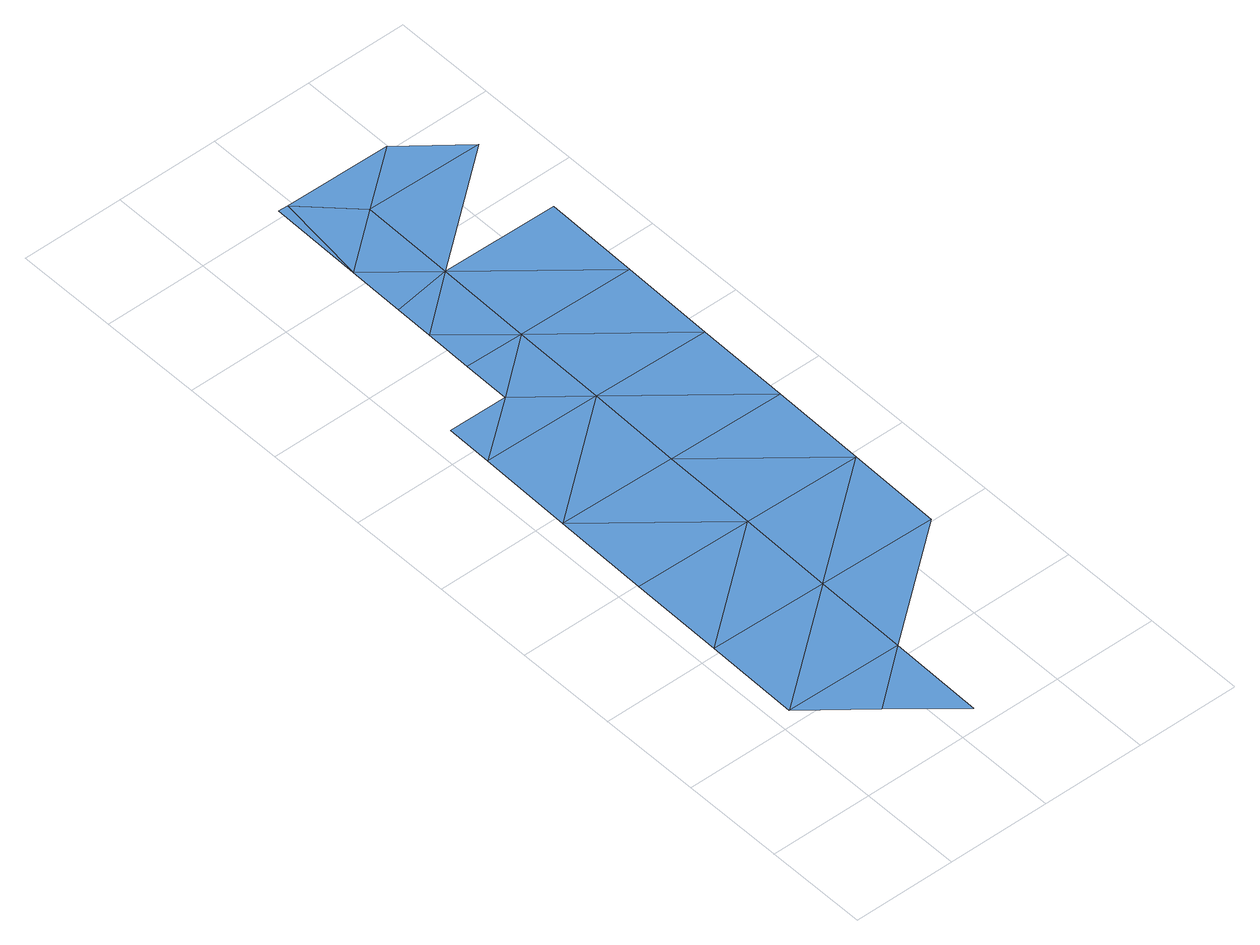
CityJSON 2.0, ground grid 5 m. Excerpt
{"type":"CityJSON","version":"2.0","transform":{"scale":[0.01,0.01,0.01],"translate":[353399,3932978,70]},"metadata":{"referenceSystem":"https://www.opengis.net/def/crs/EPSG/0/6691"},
"CityObjects":{
"waterbody1":{"type":"WaterBody","attributes":{"name":"3","class":"1140","function":"1","WaterBodyRiverFloodingRiskAttribute.description":"2","WaterBodyRiverFloodingRiskAttribute.rankOrg":"2","WaterBodyRiverFloodingRiskAttribute.adminType":"2","WaterBodyRiverFloodingRiskAttribute.scale":"L2"},"geometry":[{"type":"MultiSurface","lod":"1","boundaries":[[[0,1,2]],[[1,3,4]],[[0,3,1]],[[0,2,5]],[[3,6,4]],[[6,7,8]],[[8,4,6]],[[9,10,7]],[[10,11,12]],[[13,3,0]],[[7,6,14]],[[10,9,11]],[[7,14,9]],[[13,15,3]],[[15,14,6]],[[11,16,17]],[[6,3,15]],[[16,18,17]],[[11,9,16]],[[19,20,18]],[[14,21,9]],[[15,21,14]],[[19,18,16]],[[22,20,19]],[[23,24,22]],[[25,16,9]],[[26,23,22]],[[21,25,9]],[[26,22,19]],[[25,27,16]],[[19,16,27]],[[28,23,26]],[[27,29,19]],[[26,19,30]],[[26,30,28]]]}]}
},
"vertices":[
[650,560,28],[83,570,28],[365,332,28],[658,1021,27],[91,1030,28],[642,94,28],[665,1481,29],[106,1956,31],[98,1490,29],[680,2407,35],[114,2416,35],[403,2640,35],[117,2644,35],[1224,1011,26],[673,1947,30],[1232,1472,28],[688,2867,35],[407,2872,35],[411,3105,36],[696,3333,36],[414,3292,36],[1240,1937,30],[418,3571,37],[472,4025,37],[426,4026,37],[1247,2398,32],[703,3794,37],[1255,2858,34],[988,4016,38],[1262,3324,37],[1270,3784,38]
]}
